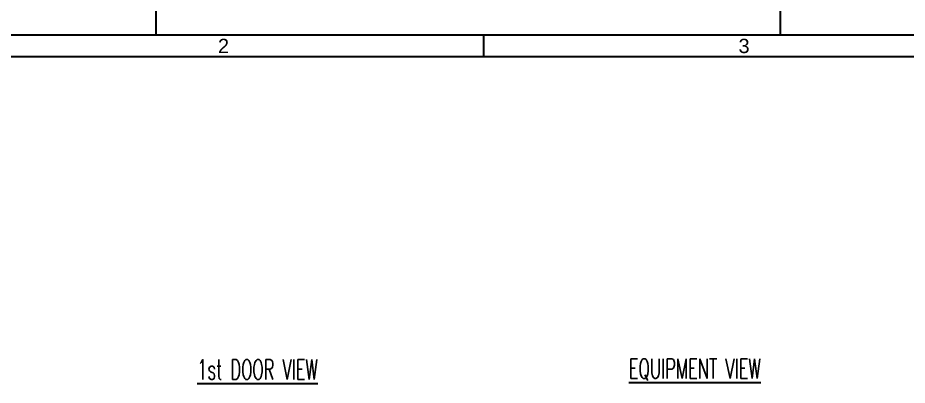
# Model space of a CAD drawing. Header units: millimetres. Extents: x 123558 to 149079, y -1073 to 14418.
# Drawn here: x 130405 to 132643, y 11084 to 12008 of the extents above; entities that cross this region are included whole.
import ezdxf
from ezdxf.enums import TextEntityAlignment as Align

# ---------------------------------------------------------------- set-up
doc = ezdxf.new("R2010")
doc.units = ezdxf.units.MM
doc.header["$LTSCALE"] = 3
for name, color, linetype in [('@.TEXT', 7, 'Continuous'), ('@.VISIBLE', 7, 'Continuous'), ('dim', 7, 'Continuous')]:
    doc.layers.add(name, color=color, linetype=linetype)
doc.styles.add('Ann_w01', font='romans.shx', dxfattribs={"width": 0.6, "bigfont": 'chineset.shx'})
doc.styles.add('Arial', font='arial.ttf')

# ---------------------------------------------------------------- blocks, each defined once
blk = doc.blocks.new('KHUNG BAN VE (Made by Tung)')
at = {"layer": '@.VISIBLE', "color": 8}
blk.add_line((148.5, 207), (148.5, 210), dxfattribs=at)
for points in [[(0, 0), (297, 0), (297, 210), (0, 210)], [(3, 3), (294, 3), (294, 207), (3, 207)]]:
    blk.add_lwpolyline(points, close=True, dxfattribs=at)
at = {"layer": '@.TEXT', "color": 1, "style": 'Arial'}
for s, p in [('2', (112.125, 208.5)), ('3', (184.875, 208.5))]:
    blk.add_text(s, height=2, dxfattribs=at).set_placement(p, align=Align.MIDDLE_CENTER)
for tag, height, p in [('DESIGNER_NAME', 2, (38, 15.5)), ('PROJECT_CODE', 2, (258.5, 15.5)), ('SCALE', 2, (289, 15.5)), ('APPROVED_NAME', 2, (38, 10.5)), ('CUSTOMER_NAME', 2, (258.5, 10.5)), ('PAGE', 2, (289, 10.5)), ('DRAWING_NAME', 4, (173, 8)), ('TOTAL', 2, (289, 5.5))]:
    blk.add_attdef(tag, text='', height=height, dxfattribs=at).set_placement(p, align=Align.MIDDLE_CENTER)

msp = doc.modelspace()

# ---------------------------------------------------------------- linework, layer by layer
msp.add_lwpolyline([(130753.55, 14418.19), (132322.9, 14418.19), (132322.9, 11964.06), (130753.55, 11964.06)], close=True)

# ---------------------------------------------------------------- block references
at = {"layer": '@.VISIBLE', "xscale": 18, "yscale": 18, "zscale": 18}
msp.add_blockref('KHUNG BAN VE (Made by Tung)', (128904.5, 8184.06), dxfattribs=at)

# ---------------------------------------------------------------- texts
at = {"layer": 'dim', "color": 2, "char_height": 50, "attachment_point": 5, "style": 'Ann_w01'}
for s, insert in [('\\A1;{\\L1st DOOR VIEW}', (131008.35, 11122.89)), ('\\A1;{\\LEQUIPMENT VIEW}', (132108.35, 11122.89))]:
    msp.add_mtext(s, dxfattribs=dict(at, insert=insert))

doc.saveas('drawing.dxf')
